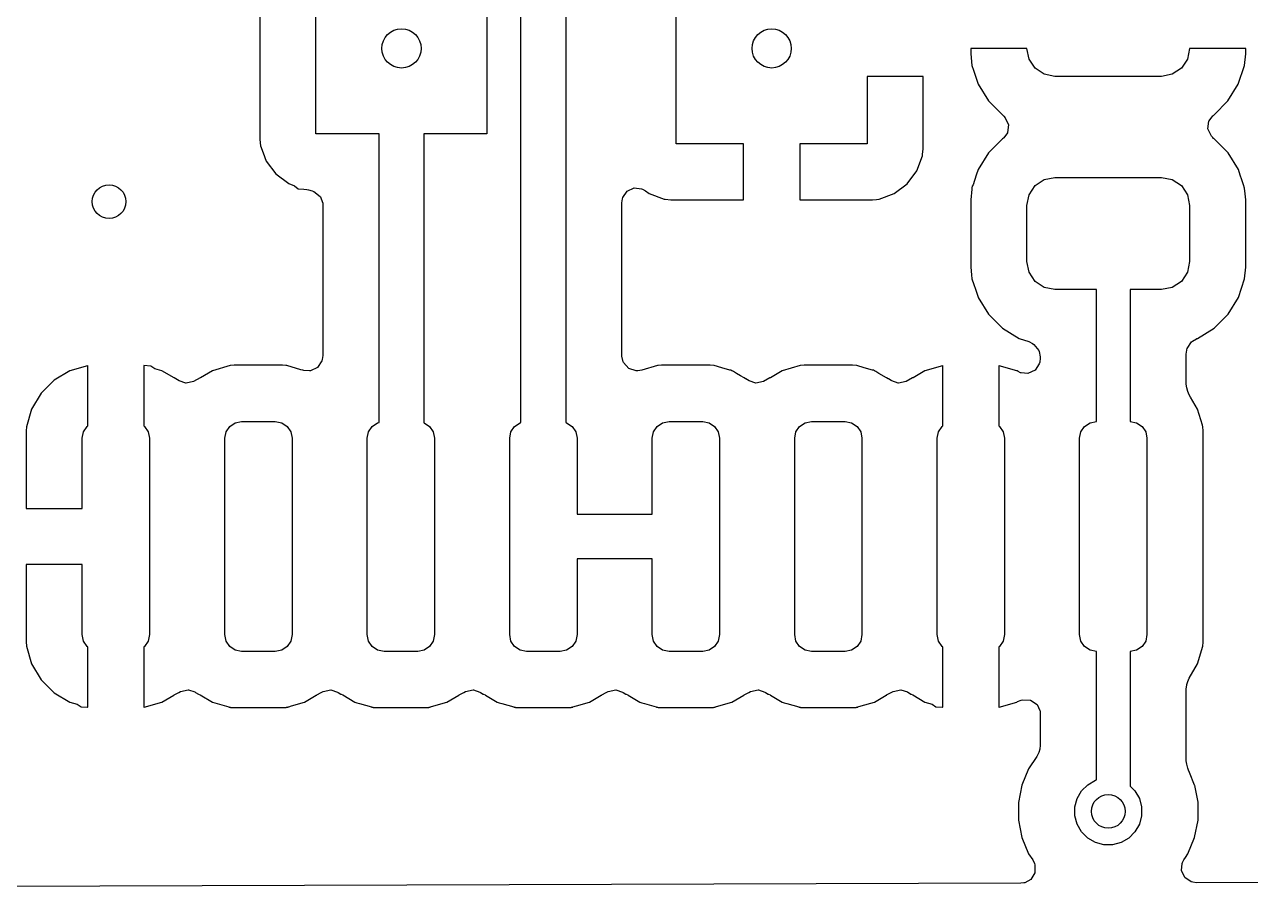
# Model space of a CAD drawing. Header units: inches. Extents: x -1.73 to 1.75, y 0.02 to 4.69.
# Drawn here: x 0.5803 to 1.0105, y 1.4697 to 1.7721 of the extents above; entities that cross this region are included whole.
import ezdxf

# ---------------------------------------------------------------- set-up
doc = ezdxf.new("R2010")
doc.units = ezdxf.units.IN
doc.header["$MEASUREMENT"] = 0
doc.layers.add('BLACK', color=250, linetype='CONTINUOUS')

msp = doc.modelspace()

# ---------------------------------------------------------------- linework, layer by layer
at = {"layer": 'BLACK', "linetype": 'CONTINUOUS'}
for p, q in [((0.66289, 1.79566), (0.66289, 1.73189)), ((0.75453, 1.63248), (0.75453, 1.79547)), ((0.80906, 1.73031), (0.80906, 1.79724)), ((0.6826, 1.73378), (0.6826, 1.79378)), ((0.7426, 1.79378), (0.7426, 1.73378)), ((0.77028, 1.79221), (0.77028, 1.63248)), ((0.93209, 1.76378), (0.9124, 1.76378)), ((0.9124, 1.76378), (0.9124, 1.76181)), ((0.9124, 1.76181), (0.91281, 1.75777)), ((0.93284, 1.76001), (0.93209, 1.76378)), ((0.93497, 1.75682), (0.93284, 1.76001)), ((0.98842, 1.76001), (0.98629, 1.75682)), ((0.98917, 1.76378), (0.98842, 1.76001)), ((1.00886, 1.76378), (0.98917, 1.76378)), ((1.00845, 1.75777), (1.00886, 1.76181)), ((1.00886, 1.76181), (1.00886, 1.76378)), ((1.00886, 1.76181), (1.00886, 1.76181)), ((0.91281, 1.75777), (0.91281, 1.75777)), ((0.91281, 1.75777), (0.91281, 1.75777)), ((0.91281, 1.75777), (0.91336, 1.75612)), ((0.91336, 1.75612), (0.91476, 1.75189)), ((0.93816, 1.75469), (0.93497, 1.75682)), ((0.98629, 1.75682), (0.9831, 1.75469)), ((1.00627, 1.75122), (1.00845, 1.75777)), ((1.00845, 1.75777), (1.00845, 1.75777)), ((0.89567, 1.75394), (0.87598, 1.75394)), ((0.87598, 1.75394), (0.87598, 1.73031)), ((0.89567, 1.72843), (0.89567, 1.75394)), ((0.91476, 1.75189), (0.91499, 1.75122)), ((0.91499, 1.75122), (0.91499, 1.75122)), ((0.91499, 1.75122), (0.91861, 1.74534)), ((0.94193, 1.75394), (0.93816, 1.75469)), ((0.97933, 1.75394), (0.94193, 1.75394)), ((0.9831, 1.75469), (0.97933, 1.75394)), ((1.00265, 1.74534), (1.00627, 1.75122)), ((1.00627, 1.75122), (1.00627, 1.75122)), ((0.91861, 1.74534), (0.92107, 1.74288)), ((0.92107, 1.74288), (0.92349, 1.74046)), ((0.99777, 1.74046), (1.00265, 1.74534)), ((0.92349, 1.74046), (0.9235, 1.74045)), ((0.9235, 1.74045), (0.92393, 1.74003)), ((0.92393, 1.74003), (0.92444, 1.73946)), ((0.92444, 1.73946), (0.92563, 1.73698)), ((0.99563, 1.73549), (0.99597, 1.73821)), ((0.99597, 1.73821), (0.99602, 1.73834)), ((0.99602, 1.73834), (0.9973, 1.74009)), ((0.9973, 1.74009), (0.99735, 1.74013)), ((0.99735, 1.74013), (0.99755, 1.74028)), ((0.99755, 1.74028), (0.99777, 1.74046)), ((0.99755, 1.74028), (0.99755, 1.74028)), ((0.99777, 1.74046), (0.99777, 1.74046)), ((0.70472, 1.73378), (0.6826, 1.73378)), ((0.70472, 1.63252), (0.70472, 1.73378)), ((0.7426, 1.73378), (0.72047, 1.73378)), ((0.72047, 1.73378), (0.72047, 1.63244)), ((0.92524, 1.73412), (0.92396, 1.73238)), ((0.92529, 1.73425), (0.92524, 1.73412)), ((0.92563, 1.73698), (0.92529, 1.73425)), ((0.92529, 1.73425), (0.92529, 1.73425)), ((0.99682, 1.733), (0.99563, 1.73549)), ((0.66289, 1.73189), (0.6629, 1.73182)), ((0.6629, 1.73182), (0.66291, 1.73175)), ((0.66291, 1.73175), (0.66315, 1.72955)), ((0.66315, 1.72955), (0.66405, 1.72711)), ((0.83268, 1.73031), (0.80906, 1.73031)), ((0.83268, 1.71063), (0.83268, 1.73031)), ((0.87598, 1.73031), (0.85236, 1.73031)), ((0.85236, 1.73031), (0.85236, 1.71063)), ((0.92348, 1.732), (0.91859, 1.72711)), ((0.92386, 1.7323), (0.92348, 1.732)), ((0.92348, 1.732), (0.92348, 1.732)), ((0.92348, 1.732), (0.92348, 1.732)), ((0.92396, 1.73238), (0.92386, 1.7323)), ((0.9973, 1.73246), (0.99682, 1.733)), ((0.99758, 1.7322), (0.9973, 1.73246)), ((0.99778, 1.732), (0.99758, 1.7322)), ((0.99758, 1.7322), (0.99758, 1.7322)), ((1.00267, 1.72711), (0.99778, 1.732)), ((0.66405, 1.72711), (0.66513, 1.72424)), ((0.89344, 1.72078), (0.89542, 1.72609)), ((0.89542, 1.72609), (0.89548, 1.72664)), ((0.89542, 1.72609), (0.89542, 1.72609)), ((0.89548, 1.72664), (0.89567, 1.72843)), ((0.89567, 1.72843), (0.89567, 1.72843)), ((0.91859, 1.72711), (0.91497, 1.72123)), ((1.00629, 1.72123), (1.00267, 1.72711)), ((0.66513, 1.72424), (0.66513, 1.72424)), ((0.66513, 1.72424), (0.66513, 1.72424)), ((0.66513, 1.72424), (0.66513, 1.72424)), ((0.66513, 1.72424), (0.66852, 1.7197)), ((0.91497, 1.72123), (0.91432, 1.71927)), ((0.91497, 1.72123), (0.91497, 1.72123)), ((1.00694, 1.71927), (1.00629, 1.72123)), ((0.66852, 1.7197), (0.66852, 1.7197)), ((0.66852, 1.7197), (0.66852, 1.7197)), ((0.66852, 1.7197), (0.67306, 1.71631)), ((0.89005, 1.71625), (0.89344, 1.72078)), ((0.89344, 1.72078), (0.89344, 1.72078)), ((0.91432, 1.71927), (0.9132, 1.7159)), ((0.93497, 1.71562), (0.93816, 1.71775)), ((0.93816, 1.71775), (0.94193, 1.7185)), ((0.94193, 1.7185), (0.97933, 1.7185)), ((0.97933, 1.7185), (0.9831, 1.71775)), ((0.9831, 1.71775), (0.98629, 1.71562)), ((1.00749, 1.71762), (1.00694, 1.71927)), ((1.00806, 1.7159), (1.00749, 1.71762)), ((1.00749, 1.71762), (1.00749, 1.71762)), ((0.67306, 1.71631), (0.67306, 1.71631)), ((0.67306, 1.71631), (0.67501, 1.71558)), ((0.67501, 1.71558), (0.6764, 1.71454)), ((0.6764, 1.71454), (0.67837, 1.71433)), ((0.67837, 1.71433), (0.67837, 1.71433)), ((0.67837, 1.71433), (0.67935, 1.71422)), ((0.67935, 1.71422), (0.67996, 1.71416)), ((0.67996, 1.71416), (0.68131, 1.71381)), ((0.68131, 1.71381), (0.68188, 1.71358)), ((0.68188, 1.71358), (0.68402, 1.71185)), ((0.79032, 1.7114), (0.79181, 1.71372)), ((0.79181, 1.71372), (0.79431, 1.71486)), ((0.79431, 1.71486), (0.79687, 1.71454)), ((0.79687, 1.71454), (0.79722, 1.71439)), ((0.79722, 1.71439), (0.79828, 1.71379)), ((0.79828, 1.71379), (0.79952, 1.71286)), ((0.79952, 1.71286), (0.79952, 1.71286)), ((0.79952, 1.71286), (0.80483, 1.71088)), ((0.88021, 1.71088), (0.88552, 1.71286)), ((0.88552, 1.71286), (0.89005, 1.71625)), ((0.88552, 1.71286), (0.88552, 1.71286)), ((0.89005, 1.71625), (0.89005, 1.71625)), ((0.91277, 1.71443), (0.91238, 1.71063)), ((0.91278, 1.71457), (0.91277, 1.71443)), ((0.91281, 1.71482), (0.91278, 1.71457)), ((0.91287, 1.71539), (0.91281, 1.71482)), ((0.9132, 1.7159), (0.91287, 1.71539)), ((0.93209, 1.70866), (0.93284, 1.71243)), ((0.93284, 1.71243), (0.93497, 1.71562)), ((0.98629, 1.71562), (0.98842, 1.71243)), ((0.98842, 1.71243), (0.98917, 1.70866)), ((1.00846, 1.71468), (1.00806, 1.7159)), ((1.00867, 1.71271), (1.00846, 1.71468)), ((1.00846, 1.71468), (1.00846, 1.71468)), ((1.00846, 1.71468), (1.00846, 1.71468)), ((1.00846, 1.71468), (1.00846, 1.71468)), ((1.00888, 1.71063), (1.00867, 1.71271)), ((1.00867, 1.71271), (1.00867, 1.71271)), ((0.68402, 1.71185), (0.68414, 1.71168)), ((0.68414, 1.71168), (0.68495, 1.70968)), ((0.68495, 1.70968), (0.68496, 1.70961)), ((0.68496, 1.70961), (0.68502, 1.70883)), ((0.68502, 1.70883), (0.68502, 1.65599)), ((0.78998, 1.70955), (0.79018, 1.71093)), ((0.78998, 1.65582), (0.78998, 1.70955)), ((0.79018, 1.71093), (0.79032, 1.7114)), ((0.80483, 1.71088), (0.80483, 1.71088)), ((0.80483, 1.71088), (0.8051, 1.71085)), ((0.8051, 1.71085), (0.80717, 1.71063)), ((0.80717, 1.71063), (0.80717, 1.71063)), ((0.80717, 1.71063), (0.80717, 1.71063)), ((0.80717, 1.71063), (0.83268, 1.71063)), ((0.85236, 1.71063), (0.87787, 1.71063)), ((0.87787, 1.71063), (0.87927, 1.71078)), ((0.87787, 1.71063), (0.87787, 1.71063)), ((0.87787, 1.71063), (0.87787, 1.71063)), ((0.87927, 1.71078), (0.88021, 1.71088)), ((0.88021, 1.71088), (0.88021, 1.71088)), ((0.91238, 1.71063), (0.91238, 1.71063)), ((0.91238, 1.71063), (0.91238, 1.68701)), ((0.93209, 1.68898), (0.93209, 1.70866)), ((0.98917, 1.70866), (0.98917, 1.68898)), ((1.00888, 1.68701), (1.00888, 1.71063)), ((0.91238, 1.68701), (0.91238, 1.68701)), ((0.91238, 1.68701), (0.91238, 1.68701)), ((0.91238, 1.68701), (0.91266, 1.68433)), ((0.93284, 1.68521), (0.93209, 1.68898)), ((0.98917, 1.68898), (0.98842, 1.68521)), ((1.00846, 1.68296), (1.00888, 1.68701)), ((0.91266, 1.68433), (0.9128, 1.68296)), ((0.9128, 1.68296), (0.9128, 1.68296)), ((0.9128, 1.68296), (0.91348, 1.68091)), ((0.93497, 1.68202), (0.93284, 1.68521)), ((0.98842, 1.68521), (0.98629, 1.68202)), ((1.00629, 1.6764), (1.00846, 1.68296)), ((0.91348, 1.68091), (0.91402, 1.67926)), ((0.91402, 1.67926), (0.91496, 1.67643)), ((0.93816, 1.67988), (0.93497, 1.68202)), ((0.94193, 1.67913), (0.93816, 1.67988)), ((0.9565, 1.67913), (0.94193, 1.67913)), ((0.9565, 1.63287), (0.9565, 1.67913)), ((0.97933, 1.67913), (0.96831, 1.67913)), ((0.96831, 1.67913), (0.96831, 1.63287)), ((0.9831, 1.67988), (0.97933, 1.67913)), ((0.98629, 1.68202), (0.9831, 1.67988)), ((0.91496, 1.67643), (0.91497, 1.6764)), ((0.91497, 1.6764), (0.91859, 1.67053)), ((1.00267, 1.67053), (1.00629, 1.6764)), ((0.91859, 1.67053), (0.92348, 1.66564)), ((0.99778, 1.66564), (1.00267, 1.67053)), ((0.92348, 1.66564), (0.92936, 1.66202)), ((0.9919, 1.66202), (0.99778, 1.66564)), ((0.92936, 1.66202), (0.93278, 1.66088)), ((0.93278, 1.66088), (0.93402, 1.66026)), ((0.98838, 1.65846), (0.98987, 1.66078)), ((0.98987, 1.66078), (0.99019, 1.66105)), ((0.99019, 1.66105), (0.99165, 1.66188)), ((0.99165, 1.6619), (0.99177, 1.66196)), ((0.99165, 1.66188), (0.99165, 1.6619)), ((0.99177, 1.66196), (0.99185, 1.662)), ((0.99185, 1.662), (0.9919, 1.66202)), ((0.93402, 1.66026), (0.93453, 1.65991)), ((0.93453, 1.65991), (0.93626, 1.65777)), ((0.93626, 1.65777), (0.93642, 1.65739)), ((0.93642, 1.65739), (0.93679, 1.65551)), ((0.98801, 1.6565), (0.98821, 1.65787)), ((0.98801, 1.64595), (0.98801, 1.6565)), ((0.98821, 1.65787), (0.98824, 1.65799)), ((0.98824, 1.65799), (0.98838, 1.65846)), ((0.60246, 1.65244), (0.59625, 1.65064)), ((0.60256, 1.65245), (0.60246, 1.65244)), ((0.60246, 1.65244), (0.60246, 1.65244)), ((0.60256, 1.6313), (0.60256, 1.65245)), ((0.62462, 1.65226), (0.62224, 1.65245)), ((0.62224, 1.65245), (0.62224, 1.6313)), ((0.62601, 1.65138), (0.62462, 1.65226)), ((0.65246, 1.65246), (0.64624, 1.65066)), ((0.65391, 1.65258), (0.65246, 1.65246)), ((0.65246, 1.65246), (0.65246, 1.65246)), ((0.65246, 1.65246), (0.65246, 1.65246)), ((0.65246, 1.65246), (0.65246, 1.65246)), ((0.67089, 1.65258), (0.65391, 1.65258)), ((0.65391, 1.65258), (0.65391, 1.65258)), ((0.65391, 1.65258), (0.65391, 1.65258)), ((0.67202, 1.65249), (0.67089, 1.65258)), ((0.67089, 1.65258), (0.67089, 1.65258)), ((0.67089, 1.65258), (0.67089, 1.65258)), ((0.67235, 1.65246), (0.67202, 1.65249)), ((0.67731, 1.65102), (0.67235, 1.65246)), ((0.67235, 1.65246), (0.67235, 1.65246)), ((0.67235, 1.65246), (0.67235, 1.65246)), ((0.67235, 1.65246), (0.67235, 1.65246)), ((0.67235, 1.65246), (0.67235, 1.65246)), ((0.68467, 1.65409), (0.68318, 1.65177)), ((0.68482, 1.65461), (0.68467, 1.65409)), ((0.68502, 1.65599), (0.68482, 1.65461)), ((0.79042, 1.65381), (0.78998, 1.65582)), ((0.79054, 1.65352), (0.79042, 1.65381)), ((0.79234, 1.65144), (0.79054, 1.65352)), ((0.80246, 1.65246), (0.7969, 1.65085)), ((0.80263, 1.65248), (0.80246, 1.65246)), ((0.80246, 1.65246), (0.80246, 1.65246)), ((0.80246, 1.65246), (0.80246, 1.65246)), ((0.80246, 1.65246), (0.80246, 1.65246)), ((0.80246, 1.65246), (0.80246, 1.65246)), ((0.80391, 1.65258), (0.80263, 1.65248)), ((0.82089, 1.65258), (0.80391, 1.65258)), ((0.80391, 1.65258), (0.80391, 1.65258)), ((0.80391, 1.65258), (0.80391, 1.65258)), ((0.82235, 1.65246), (0.82089, 1.65258)), ((0.82089, 1.65258), (0.82089, 1.65258)), ((0.82089, 1.65258), (0.82089, 1.65258)), ((0.82502, 1.65169), (0.82235, 1.65246)), ((0.82235, 1.65246), (0.82235, 1.65246)), ((0.82235, 1.65246), (0.82235, 1.65246)), ((0.82235, 1.65246), (0.82235, 1.65246)), ((0.85246, 1.65246), (0.84624, 1.65066)), ((0.85391, 1.65258), (0.85246, 1.65246)), ((0.85246, 1.65246), (0.85246, 1.65246)), ((0.85246, 1.65246), (0.85246, 1.65246)), ((0.85246, 1.65246), (0.85246, 1.65246)), ((0.87089, 1.65258), (0.85391, 1.65258)), ((0.85391, 1.65258), (0.85391, 1.65258)), ((0.85391, 1.65258), (0.85391, 1.65258)), ((0.87235, 1.65246), (0.87089, 1.65258)), ((0.87089, 1.65258), (0.87089, 1.65258)), ((0.87089, 1.65258), (0.87089, 1.65258)), ((0.87502, 1.65169), (0.87235, 1.65246)), ((0.87235, 1.65246), (0.87235, 1.65246)), ((0.87235, 1.65246), (0.87235, 1.65246)), ((0.87235, 1.65246), (0.87235, 1.65246)), ((0.90246, 1.65244), (0.89625, 1.65064)), ((0.90256, 1.65245), (0.90246, 1.65244)), ((0.90246, 1.65244), (0.90246, 1.65244)), ((0.90256, 1.6313), (0.90256, 1.65245)), ((0.92234, 1.65244), (0.92224, 1.65245)), ((0.92224, 1.65245), (0.92224, 1.6313)), ((0.92855, 1.65064), (0.92234, 1.65244)), ((0.92234, 1.65244), (0.92234, 1.65244)), ((0.93644, 1.65313), (0.93495, 1.65081)), ((0.93659, 1.65365), (0.93644, 1.65313)), ((0.93679, 1.65503), (0.93659, 1.65365)), ((0.93679, 1.65551), (0.93679, 1.65503)), ((0.59625, 1.65064), (0.59069, 1.64735)), ((0.59625, 1.65064), (0.59625, 1.65064)), ((0.59625, 1.65064), (0.59625, 1.65064)), ((0.62686, 1.65113), (0.62601, 1.65138)), ((0.62855, 1.65064), (0.62686, 1.65113)), ((0.6328, 1.64813), (0.62855, 1.65064)), ((0.62855, 1.65064), (0.62855, 1.65064)), ((0.62855, 1.65064), (0.62855, 1.65064)), ((0.63338, 1.64784), (0.6328, 1.64813)), ((0.63348, 1.64782), (0.63338, 1.64784)), ((0.63463, 1.64708), (0.63348, 1.64782)), ((0.64194, 1.64813), (0.63968, 1.6469)), ((0.6421, 1.64821), (0.64192, 1.64816)), ((0.64192, 1.64816), (0.64194, 1.64813)), ((0.64624, 1.65066), (0.6421, 1.64821)), ((0.64624, 1.65066), (0.64624, 1.65066)), ((0.67804, 1.65081), (0.67731, 1.65102)), ((0.67832, 1.65073), (0.67804, 1.65081)), ((0.68037, 1.65059), (0.67832, 1.65073)), ((0.68068, 1.65063), (0.68037, 1.65059)), ((0.68318, 1.65177), (0.68068, 1.65063)), ((0.79498, 1.65066), (0.79234, 1.65144)), ((0.79552, 1.65066), (0.79498, 1.65066)), ((0.7969, 1.65085), (0.79552, 1.65066)), ((0.82789, 1.65085), (0.82502, 1.65169)), ((0.8282, 1.65081), (0.82789, 1.65085)), ((0.82856, 1.65066), (0.8282, 1.65081)), ((0.82883, 1.65055), (0.82856, 1.65066)), ((0.82856, 1.65066), (0.82856, 1.65066)), ((0.82909, 1.65035), (0.82883, 1.65055)), ((0.83015, 1.64972), (0.82909, 1.65035)), ((0.83161, 1.64885), (0.83015, 1.64972)), ((0.83281, 1.64814), (0.83161, 1.64885)), ((0.83339, 1.64785), (0.83281, 1.64814)), ((0.83349, 1.64784), (0.83339, 1.64785)), ((0.83465, 1.6471), (0.83349, 1.64784)), ((0.84193, 1.64813), (0.8397, 1.64691)), ((0.84211, 1.64821), (0.84192, 1.64816)), ((0.84192, 1.64816), (0.84193, 1.64813)), ((0.84624, 1.65066), (0.84211, 1.64821)), ((0.84624, 1.65066), (0.84624, 1.65066)), ((0.84624, 1.65066), (0.84624, 1.65066)), ((0.84624, 1.65066), (0.84624, 1.65066)), ((0.84624, 1.65066), (0.84624, 1.65066)), ((0.84624, 1.65066), (0.84624, 1.65066)), ((0.87789, 1.65085), (0.87502, 1.65169)), ((0.8782, 1.65081), (0.87789, 1.65085)), ((0.87856, 1.65066), (0.8782, 1.65081)), ((0.87883, 1.65055), (0.87856, 1.65066)), ((0.87856, 1.65066), (0.87856, 1.65066)), ((0.87909, 1.65035), (0.87883, 1.65055)), ((0.88015, 1.64972), (0.87909, 1.65035)), ((0.88282, 1.64814), (0.88015, 1.64972)), ((0.88339, 1.64785), (0.88282, 1.64814)), ((0.88349, 1.64784), (0.88339, 1.64785)), ((0.88442, 1.64724), (0.88349, 1.64784)), ((0.89195, 1.64812), (0.88971, 1.6469)), ((0.89212, 1.6482), (0.89193, 1.64815)), ((0.89193, 1.64815), (0.89195, 1.64812)), ((0.89625, 1.65064), (0.89212, 1.6482)), ((0.89625, 1.65064), (0.89625, 1.65064)), ((0.89625, 1.65064), (0.89625, 1.65064)), ((0.92863, 1.6506), (0.92855, 1.65064)), ((0.92855, 1.65064), (0.92855, 1.65064)), ((0.92855, 1.65064), (0.92855, 1.65064)), ((0.92855, 1.65064), (0.92855, 1.65064)), ((0.92901, 1.65037), (0.92863, 1.6506)), ((0.92988, 1.64997), (0.92901, 1.65037)), ((0.93008, 1.64989), (0.92988, 1.64997)), ((0.9324, 1.64966), (0.93008, 1.64989)), ((0.93245, 1.64967), (0.9324, 1.64966)), ((0.93495, 1.65081), (0.93245, 1.64967)), ((0.93245, 1.64967), (0.93245, 1.64967)), ((0.59069, 1.64735), (0.58611, 1.64278)), ((0.59069, 1.64735), (0.59069, 1.64735)), ((0.59069, 1.64735), (0.59069, 1.64735)), ((0.63692, 1.64632), (0.63463, 1.64708)), ((0.637, 1.64631), (0.63692, 1.64632)), ((0.63968, 1.6469), (0.637, 1.64631)), ((0.83694, 1.64633), (0.83465, 1.6471)), ((0.83701, 1.64633), (0.83694, 1.64633)), ((0.8397, 1.64691), (0.83701, 1.64633)), ((0.83701, 1.64633), (0.83701, 1.64633)), ((0.88466, 1.64708), (0.88442, 1.64724)), ((0.88442, 1.64724), (0.88442, 1.64724)), ((0.88695, 1.64632), (0.88466, 1.64708)), ((0.88696, 1.64632), (0.88695, 1.64632)), ((0.88702, 1.64631), (0.88696, 1.64632)), ((0.88971, 1.6469), (0.88702, 1.64631)), ((0.98818, 1.64466), (0.98801, 1.64595)), ((0.98852, 1.64344), (0.98818, 1.64466)), ((0.98903, 1.64225), (0.98852, 1.64344)), ((0.58611, 1.64278), (0.58282, 1.63721)), ((0.58611, 1.64278), (0.58611, 1.64278)), ((0.58611, 1.64278), (0.58611, 1.64278)), ((0.98952, 1.64141), (0.98903, 1.64225)), ((0.992, 1.63722), (0.98952, 1.64141)), ((0.58282, 1.63721), (0.58102, 1.631)), ((0.58282, 1.63721), (0.58282, 1.63721)), ((0.58282, 1.63721), (0.58282, 1.63721)), ((0.992, 1.63721), (0.992, 1.63722)), ((0.99365, 1.63152), (0.992, 1.63721)), ((0.58102, 1.631), (0.58091, 1.62955)), ((0.58102, 1.631), (0.58102, 1.631)), ((0.58102, 1.631), (0.58102, 1.631)), ((0.60104, 1.62923), (0.60232, 1.63114)), ((0.60232, 1.63114), (0.60256, 1.6313)), ((0.62224, 1.6313), (0.62248, 1.63114)), ((0.62248, 1.63114), (0.62376, 1.62923)), ((0.65104, 1.62923), (0.65232, 1.63114)), ((0.65232, 1.63114), (0.65424, 1.63242)), ((0.65424, 1.63242), (0.6565, 1.63287)), ((0.6565, 1.63287), (0.66831, 1.63287)), ((0.66831, 1.63287), (0.67057, 1.63242)), ((0.67057, 1.63242), (0.67248, 1.63114)), ((0.67248, 1.63114), (0.67376, 1.62923)), ((0.70104, 1.62923), (0.70232, 1.63114)), ((0.70232, 1.63114), (0.70424, 1.63242)), ((0.70424, 1.63242), (0.70472, 1.63252)), ((0.72047, 1.63244), (0.72057, 1.63242)), ((0.72057, 1.63242), (0.72248, 1.63114)), ((0.72248, 1.63114), (0.72376, 1.62923)), ((0.75104, 1.62923), (0.75232, 1.63114)), ((0.75232, 1.63114), (0.75424, 1.63242)), ((0.75424, 1.63242), (0.75453, 1.63248)), ((0.77028, 1.63248), (0.77057, 1.63242)), ((0.77057, 1.63242), (0.77248, 1.63114)), ((0.77248, 1.63114), (0.77376, 1.62923)), ((0.80104, 1.62923), (0.80232, 1.63114)), ((0.80232, 1.63114), (0.80424, 1.63242)), ((0.80424, 1.63242), (0.8065, 1.63287)), ((0.8065, 1.63287), (0.81831, 1.63287)), ((0.81831, 1.63287), (0.82057, 1.63242)), ((0.82057, 1.63242), (0.82248, 1.63114)), ((0.82248, 1.63114), (0.82376, 1.62923)), ((0.85104, 1.62923), (0.85232, 1.63114)), ((0.85232, 1.63114), (0.85424, 1.63242)), ((0.85424, 1.63242), (0.8565, 1.63287)), ((0.8565, 1.63287), (0.86831, 1.63287)), ((0.86831, 1.63287), (0.87057, 1.63242)), ((0.87057, 1.63242), (0.87248, 1.63114)), ((0.87248, 1.63114), (0.87376, 1.62923)), ((0.90104, 1.62923), (0.90232, 1.63114)), ((0.90232, 1.63114), (0.90256, 1.6313)), ((0.92224, 1.6313), (0.92248, 1.63114)), ((0.92248, 1.63114), (0.92376, 1.62923)), ((0.95104, 1.62923), (0.95232, 1.63114)), ((0.95232, 1.63114), (0.95424, 1.63242)), ((0.95424, 1.63242), (0.9565, 1.63287)), ((0.96831, 1.63287), (0.97057, 1.63242)), ((0.97057, 1.63242), (0.97248, 1.63114)), ((0.97248, 1.63114), (0.97376, 1.62923)), ((0.9938, 1.63101), (0.99365, 1.63152)), ((0.99365, 1.63152), (0.99365, 1.63152)), ((0.99392, 1.62955), (0.9938, 1.63101)), ((0.58091, 1.62955), (0.58091, 1.62955)), ((0.58091, 1.62955), (0.58091, 1.60236)), ((0.60059, 1.62697), (0.60104, 1.62923)), ((0.60059, 1.60236), (0.60059, 1.62697)), ((0.62376, 1.62923), (0.62421, 1.62697)), ((0.62421, 1.62697), (0.62421, 1.55807)), ((0.65059, 1.62697), (0.65104, 1.62923)), ((0.65059, 1.55807), (0.65059, 1.62697)), ((0.67376, 1.62923), (0.67421, 1.62697)), ((0.67421, 1.62697), (0.67421, 1.55807)), ((0.70059, 1.62697), (0.70104, 1.62923)), ((0.70059, 1.55807), (0.70059, 1.62697)), ((0.72376, 1.62923), (0.72421, 1.62697)), ((0.72421, 1.62697), (0.72421, 1.55807)), ((0.75059, 1.62697), (0.75104, 1.62923)), ((0.75059, 1.55807), (0.75059, 1.62697)), ((0.77376, 1.62923), (0.77421, 1.62697)), ((0.77421, 1.62697), (0.77421, 1.60039)), ((0.80059, 1.62697), (0.80104, 1.62923)), ((0.80059, 1.60039), (0.80059, 1.62697)), ((0.82376, 1.62923), (0.82421, 1.62697)), ((0.82421, 1.62697), (0.82421, 1.55807)), ((0.85059, 1.62697), (0.85104, 1.62923)), ((0.85059, 1.55807), (0.85059, 1.62697)), ((0.87376, 1.62923), (0.87421, 1.62697)), ((0.87421, 1.62697), (0.87421, 1.55807)), ((0.90059, 1.62697), (0.90104, 1.62923)), ((0.90059, 1.55807), (0.90059, 1.62697)), ((0.92376, 1.62923), (0.92421, 1.62697)), ((0.92421, 1.62697), (0.92421, 1.55807)), ((0.95059, 1.62697), (0.95104, 1.62923)), ((0.95059, 1.55807), (0.95059, 1.62697)), ((0.97376, 1.62923), (0.97421, 1.62697)), ((0.97421, 1.62697), (0.97421, 1.55807)), ((0.99392, 1.55745), (0.99392, 1.62955)), ((0.58091, 1.60236), (0.60059, 1.60236)), ((0.77421, 1.60039), (0.80059, 1.60039)), ((0.80059, 1.58465), (0.77421, 1.58465)), ((0.77421, 1.58465), (0.77421, 1.55807)), ((0.80059, 1.55807), (0.80059, 1.58465)), ((0.60059, 1.58268), (0.58091, 1.58268)), ((0.58091, 1.58268), (0.58091, 1.55549)), ((0.60059, 1.55807), (0.60059, 1.58268)), ((0.60104, 1.55581), (0.60059, 1.55807)), ((0.62421, 1.55807), (0.62376, 1.55581)), ((0.65104, 1.55581), (0.65059, 1.55807)), ((0.67421, 1.55807), (0.67376, 1.55581)), ((0.70104, 1.55581), (0.70059, 1.55807)), ((0.72421, 1.55807), (0.72376, 1.55581)), ((0.75104, 1.55581), (0.75059, 1.55807)), ((0.77421, 1.55807), (0.77376, 1.55581)), ((0.80104, 1.55581), (0.80059, 1.55807)), ((0.82421, 1.55807), (0.82376, 1.55581)), ((0.85104, 1.55581), (0.85059, 1.55807)), ((0.87421, 1.55807), (0.87376, 1.55581)), ((0.90104, 1.55581), (0.90059, 1.55807)), ((0.92421, 1.55807), (0.92376, 1.55581)), ((0.95104, 1.55581), (0.95059, 1.55807)), ((0.97421, 1.55807), (0.97376, 1.55581)), ((0.99392, 1.55548), (0.99392, 1.55745)), ((0.58091, 1.55549), (0.58102, 1.55404)), ((0.58102, 1.55404), (0.58102, 1.55404)), ((0.58102, 1.55404), (0.58102, 1.55404)), ((0.58102, 1.55404), (0.58282, 1.54783)), ((0.60232, 1.5539), (0.60104, 1.55581)), ((0.60256, 1.55374), (0.60232, 1.5539)), ((0.60256, 1.53259), (0.60256, 1.55374)), ((0.62248, 1.5539), (0.62224, 1.55374)), ((0.62224, 1.55374), (0.62224, 1.53259)), ((0.62376, 1.55581), (0.62248, 1.5539)), ((0.65232, 1.5539), (0.65104, 1.55581)), ((0.65424, 1.55261), (0.65232, 1.5539)), ((0.67248, 1.5539), (0.67057, 1.55261)), ((0.67376, 1.55581), (0.67248, 1.5539)), ((0.70232, 1.5539), (0.70104, 1.55581)), ((0.70424, 1.55261), (0.70232, 1.5539)), ((0.72248, 1.5539), (0.72057, 1.55261)), ((0.72376, 1.55581), (0.72248, 1.5539)), ((0.75232, 1.5539), (0.75104, 1.55581)), ((0.75424, 1.55261), (0.75232, 1.5539)), ((0.77248, 1.5539), (0.77057, 1.55261)), ((0.77376, 1.55581), (0.77248, 1.5539)), ((0.80232, 1.5539), (0.80104, 1.55581)), ((0.80424, 1.55261), (0.80232, 1.5539)), ((0.82248, 1.5539), (0.82057, 1.55261)), ((0.82376, 1.55581), (0.82248, 1.5539)), ((0.85232, 1.5539), (0.85104, 1.55581)), ((0.85424, 1.55261), (0.85232, 1.5539)), ((0.87248, 1.5539), (0.87057, 1.55261)), ((0.87376, 1.55581), (0.87248, 1.5539)), ((0.90232, 1.5539), (0.90104, 1.55581)), ((0.90256, 1.55374), (0.90232, 1.5539)), ((0.90256, 1.53259), (0.90256, 1.55374)), ((0.92248, 1.5539), (0.92224, 1.55374)), ((0.92224, 1.55374), (0.92224, 1.53259)), ((0.92376, 1.55581), (0.92248, 1.5539)), ((0.95232, 1.5539), (0.95104, 1.55581)), ((0.95424, 1.55261), (0.95232, 1.5539)), ((0.97248, 1.5539), (0.97057, 1.55261)), ((0.97376, 1.55581), (0.97248, 1.5539)), ((0.992, 1.54782), (0.9938, 1.55403)), ((0.9938, 1.55403), (0.99392, 1.55548)), ((0.6565, 1.55217), (0.65424, 1.55261)), ((0.66831, 1.55217), (0.6565, 1.55217)), ((0.67057, 1.55261), (0.66831, 1.55217)), ((0.7065, 1.55217), (0.70424, 1.55261)), ((0.71831, 1.55217), (0.7065, 1.55217)), ((0.72057, 1.55261), (0.71831, 1.55217)), ((0.7565, 1.55217), (0.75424, 1.55261)), ((0.76831, 1.55217), (0.7565, 1.55217)), ((0.77057, 1.55261), (0.76831, 1.55217)), ((0.8065, 1.55217), (0.80424, 1.55261)), ((0.81831, 1.55217), (0.8065, 1.55217)), ((0.82057, 1.55261), (0.81831, 1.55217)), ((0.8565, 1.55217), (0.85424, 1.55261)), ((0.86831, 1.55217), (0.8565, 1.55217)), ((0.87057, 1.55261), (0.86831, 1.55217)), ((0.9565, 1.55217), (0.95424, 1.55261)), ((0.9565, 1.50708), (0.9565, 1.55217)), ((0.97057, 1.55261), (0.96831, 1.55217)), ((0.96831, 1.55217), (0.96831, 1.50495)), ((0.58282, 1.54783), (0.58282, 1.54783)), ((0.58282, 1.54783), (0.58282, 1.54783)), ((0.58282, 1.54783), (0.58611, 1.54226)), ((0.98903, 1.54279), (0.992, 1.54782)), ((0.58611, 1.54226), (0.58611, 1.54226)), ((0.58611, 1.54226), (0.58611, 1.54226)), ((0.58611, 1.54226), (0.59069, 1.53769)), ((0.98801, 1.53909), (0.98818, 1.54038)), ((0.98818, 1.54038), (0.98824, 1.54059)), ((0.98824, 1.54059), (0.98852, 1.5416)), ((0.98852, 1.5416), (0.98903, 1.54279)), ((0.59069, 1.53769), (0.59069, 1.53769)), ((0.59069, 1.53769), (0.59625, 1.5344)), ((0.62855, 1.5344), (0.63268, 1.53684)), ((0.63268, 1.53684), (0.63287, 1.53689)), ((0.63286, 1.53692), (0.63443, 1.53778)), ((0.63287, 1.53689), (0.63286, 1.53692)), ((0.63443, 1.53778), (0.63509, 1.53814)), ((0.63443, 1.53778), (0.63443, 1.53778)), ((0.63509, 1.53814), (0.63778, 1.53873)), ((0.63778, 1.53873), (0.63785, 1.53872)), ((0.63785, 1.53872), (0.63785, 1.53872)), ((0.63785, 1.53872), (0.64014, 1.53796)), ((0.64014, 1.53796), (0.64038, 1.5378)), ((0.64038, 1.5378), (0.64132, 1.5372)), ((0.64132, 1.5372), (0.64141, 1.53719)), ((0.64141, 1.53719), (0.64199, 1.5369)), ((0.64199, 1.5369), (0.64624, 1.53438)), ((0.67856, 1.53438), (0.6827, 1.53683)), ((0.6827, 1.53683), (0.68288, 1.53687)), ((0.68287, 1.5369), (0.68445, 1.53777)), ((0.68288, 1.53687), (0.68287, 1.5369)), ((0.68445, 1.53777), (0.6851, 1.53813)), ((0.68445, 1.53777), (0.68445, 1.53777)), ((0.6851, 1.53813), (0.68779, 1.53871)), ((0.68779, 1.53871), (0.68786, 1.53871)), ((0.68786, 1.53871), (0.69015, 1.53794)), ((0.69015, 1.53794), (0.69038, 1.5378)), ((0.69038, 1.5378), (0.69038, 1.5378)), ((0.69038, 1.5378), (0.69131, 1.5372)), ((0.69131, 1.5372), (0.69141, 1.53719)), ((0.69141, 1.53719), (0.69199, 1.5369)), ((0.69199, 1.5369), (0.69624, 1.53438)), ((0.72856, 1.53438), (0.7327, 1.53683)), ((0.7327, 1.53683), (0.73288, 1.53687)), ((0.73287, 1.5369), (0.73445, 1.53777)), ((0.73288, 1.53687), (0.73287, 1.5369)), ((0.73445, 1.53777), (0.7351, 1.53813)), ((0.73445, 1.53777), (0.73445, 1.53777)), ((0.7351, 1.53813), (0.73779, 1.53871)), ((0.73779, 1.53871), (0.73786, 1.53871)), ((0.73786, 1.53871), (0.74015, 1.53794)), ((0.74015, 1.53794), (0.74038, 1.5378)), ((0.74038, 1.5378), (0.74038, 1.5378)), ((0.74038, 1.5378), (0.74131, 1.5372)), ((0.74131, 1.5372), (0.74141, 1.53719)), ((0.74141, 1.53719), (0.74199, 1.5369)), ((0.74199, 1.5369), (0.74211, 1.53683)), ((0.74211, 1.53683), (0.74624, 1.53438)), ((0.77856, 1.53438), (0.7827, 1.53683)), ((0.7827, 1.53683), (0.78288, 1.53687)), ((0.78287, 1.5369), (0.78445, 1.53777)), ((0.78288, 1.53687), (0.78287, 1.5369)), ((0.78445, 1.53777), (0.7851, 1.53813)), ((0.78445, 1.53777), (0.78445, 1.53777)), ((0.7851, 1.53813), (0.78779, 1.53871)), ((0.78779, 1.53871), (0.78786, 1.53871)), ((0.78786, 1.53871), (0.79015, 1.53794)), ((0.79015, 1.53794), (0.79038, 1.5378)), ((0.79038, 1.5378), (0.79038, 1.5378)), ((0.79038, 1.5378), (0.79131, 1.5372)), ((0.79131, 1.5372), (0.79141, 1.53719)), ((0.79141, 1.53719), (0.79199, 1.5369)), ((0.79199, 1.5369), (0.79211, 1.53683)), ((0.79211, 1.53683), (0.79624, 1.53438)), ((0.82856, 1.53438), (0.8327, 1.53683)), ((0.8327, 1.53683), (0.83288, 1.53687)), ((0.83287, 1.5369), (0.83445, 1.53777)), ((0.83288, 1.53687), (0.83287, 1.5369)), ((0.83445, 1.53777), (0.8351, 1.53813)), ((0.83445, 1.53777), (0.83445, 1.53777)), ((0.8351, 1.53813), (0.83779, 1.53871)), ((0.83779, 1.53871), (0.83786, 1.53871)), ((0.83786, 1.53871), (0.84015, 1.53794)), ((0.84015, 1.53794), (0.84038, 1.5378)), ((0.84038, 1.5378), (0.84038, 1.5378)), ((0.84038, 1.5378), (0.84131, 1.5372)), ((0.84131, 1.5372), (0.84141, 1.53719)), ((0.84141, 1.53719), (0.84199, 1.5369)), ((0.84199, 1.5369), (0.84211, 1.53683)), ((0.84211, 1.53683), (0.84624, 1.53438)), ((0.87856, 1.53438), (0.8827, 1.53683)), ((0.8827, 1.53683), (0.88288, 1.53688)), ((0.88287, 1.53691), (0.88444, 1.53777)), ((0.88288, 1.53688), (0.88287, 1.53691)), ((0.88444, 1.53777), (0.88512, 1.53814)), ((0.88444, 1.53777), (0.88444, 1.53777)), ((0.88512, 1.53814), (0.8878, 1.53873)), ((0.8878, 1.53873), (0.88783, 1.53872)), ((0.88783, 1.53872), (0.88788, 1.53872)), ((0.88788, 1.53872), (0.89017, 1.53796)), ((0.89017, 1.53796), (0.89132, 1.53722)), ((0.89132, 1.53722), (0.89142, 1.5372)), ((0.89142, 1.5372), (0.892, 1.53691)), ((0.892, 1.53691), (0.89625, 1.5344)), ((0.98801, 1.51384), (0.98801, 1.53909)), ((0.59625, 1.5344), (0.5988, 1.53366)), ((0.5988, 1.53366), (0.60018, 1.53277)), ((0.60018, 1.53277), (0.60246, 1.53259)), ((0.60246, 1.53259), (0.60246, 1.53259)), ((0.60246, 1.53259), (0.60246, 1.53259)), ((0.60246, 1.53259), (0.60256, 1.53259)), ((0.60256, 1.53259), (0.60256, 1.53259)), ((0.62224, 1.53259), (0.62224, 1.53259)), ((0.62224, 1.53259), (0.62224, 1.53259)), ((0.62224, 1.53259), (0.62224, 1.53259)), ((0.62224, 1.53259), (0.62234, 1.53259)), ((0.62234, 1.53259), (0.62855, 1.5344)), ((0.64624, 1.53438), (0.64626, 1.53438)), ((0.64626, 1.53438), (0.65203, 1.5327)), ((0.65203, 1.5327), (0.65208, 1.53268)), ((0.65208, 1.53268), (0.65243, 1.53258)), ((0.65243, 1.53258), (0.65248, 1.53257)), ((0.65248, 1.53257), (0.65248, 1.53257)), ((0.65248, 1.53257), (0.6525, 1.53257)), ((0.6525, 1.53257), (0.65265, 1.53256)), ((0.65265, 1.53256), (0.65391, 1.53246)), ((0.65391, 1.53246), (0.65391, 1.53246)), ((0.65391, 1.53246), (0.67089, 1.53246)), ((0.67089, 1.53246), (0.67215, 1.53256)), ((0.67089, 1.53246), (0.67089, 1.53246)), ((0.67215, 1.53256), (0.67231, 1.53257)), ((0.67231, 1.53257), (0.67232, 1.53257)), ((0.67232, 1.53257), (0.67238, 1.53258)), ((0.67232, 1.53257), (0.67232, 1.53257)), ((0.67238, 1.53258), (0.67272, 1.53268)), ((0.67272, 1.53268), (0.67277, 1.5327)), ((0.67277, 1.5327), (0.67303, 1.53277)), ((0.67303, 1.53277), (0.67398, 1.53305)), ((0.67398, 1.53305), (0.67856, 1.53438)), ((0.69624, 1.53438), (0.69692, 1.53418)), ((0.69692, 1.53418), (0.69788, 1.5339)), ((0.69788, 1.5339), (0.69788, 1.5339)), ((0.69788, 1.5339), (0.69788, 1.5339)), ((0.69788, 1.5339), (0.70203, 1.5327)), ((0.70203, 1.5327), (0.70208, 1.53268)), ((0.70208, 1.53268), (0.70243, 1.53258)), ((0.70243, 1.53258), (0.70248, 1.53257)), ((0.70248, 1.53257), (0.70248, 1.53257)), ((0.70248, 1.53257), (0.7025, 1.53257)), ((0.7025, 1.53257), (0.70265, 1.53256)), ((0.70265, 1.53256), (0.70391, 1.53246)), ((0.70391, 1.53246), (0.70391, 1.53246)), ((0.70391, 1.53246), (0.72089, 1.53246)), ((0.72089, 1.53246), (0.72215, 1.53256)), ((0.72089, 1.53246), (0.72089, 1.53246)), ((0.72215, 1.53256), (0.72231, 1.53257)), ((0.72231, 1.53257), (0.72232, 1.53257)), ((0.72232, 1.53257), (0.72238, 1.53258)), ((0.72232, 1.53257), (0.72232, 1.53257)), ((0.72238, 1.53258), (0.72272, 1.53268)), ((0.72272, 1.53268), (0.72277, 1.5327)), ((0.72277, 1.5327), (0.72398, 1.53305)), ((0.72398, 1.53305), (0.72856, 1.53438)), ((0.74624, 1.53438), (0.74692, 1.53418)), ((0.74692, 1.53418), (0.74788, 1.5339)), ((0.74788, 1.5339), (0.74788, 1.5339)), ((0.74788, 1.5339), (0.74788, 1.5339)), ((0.74788, 1.5339), (0.75203, 1.5327)), ((0.75203, 1.5327), (0.75208, 1.53268)), ((0.75208, 1.53268), (0.75243, 1.53258)), ((0.75243, 1.53258), (0.75248, 1.53257)), ((0.75248, 1.53257), (0.75248, 1.53257)), ((0.75248, 1.53257), (0.7525, 1.53257)), ((0.7525, 1.53257), (0.75265, 1.53256)), ((0.75265, 1.53256), (0.75391, 1.53246)), ((0.75391, 1.53246), (0.75391, 1.53246)), ((0.75391, 1.53246), (0.77089, 1.53246)), ((0.77089, 1.53246), (0.77215, 1.53256)), ((0.77089, 1.53246), (0.77089, 1.53246)), ((0.77215, 1.53256), (0.77231, 1.53257)), ((0.77231, 1.53257), (0.77232, 1.53257)), ((0.77232, 1.53257), (0.77238, 1.53258)), ((0.77232, 1.53257), (0.77232, 1.53257)), ((0.77238, 1.53258), (0.77272, 1.53268)), ((0.77272, 1.53268), (0.77277, 1.5327)), ((0.77277, 1.5327), (0.77398, 1.53305)), ((0.77398, 1.53305), (0.77856, 1.53438)), ((0.79624, 1.53438), (0.79692, 1.53418)), ((0.79692, 1.53418), (0.79788, 1.5339)), ((0.79788, 1.5339), (0.79788, 1.5339)), ((0.79788, 1.5339), (0.79788, 1.5339)), ((0.79788, 1.5339), (0.80203, 1.5327)), ((0.80203, 1.5327), (0.80208, 1.53268)), ((0.80208, 1.53268), (0.80243, 1.53258)), ((0.80243, 1.53258), (0.80248, 1.53257)), ((0.80248, 1.53257), (0.80248, 1.53257)), ((0.80248, 1.53257), (0.8025, 1.53257)), ((0.8025, 1.53257), (0.80265, 1.53256)), ((0.80265, 1.53256), (0.80391, 1.53246)), ((0.80391, 1.53246), (0.80391, 1.53246)), ((0.80391, 1.53246), (0.82089, 1.53246)), ((0.82089, 1.53246), (0.82215, 1.53256)), ((0.82089, 1.53246), (0.82089, 1.53246)), ((0.82215, 1.53256), (0.82231, 1.53257)), ((0.82231, 1.53257), (0.82232, 1.53257)), ((0.82232, 1.53257), (0.82238, 1.53258)), ((0.82232, 1.53257), (0.82232, 1.53257)), ((0.82238, 1.53258), (0.82272, 1.53268)), ((0.82272, 1.53268), (0.82277, 1.5327)), ((0.82277, 1.5327), (0.82398, 1.53305)), ((0.82398, 1.53305), (0.82856, 1.53438)), ((0.84624, 1.53438), (0.84692, 1.53418)), ((0.84692, 1.53418), (0.84788, 1.5339)), ((0.84788, 1.5339), (0.84788, 1.5339)), ((0.84788, 1.5339), (0.84788, 1.5339)), ((0.84788, 1.5339), (0.85203, 1.5327)), ((0.85203, 1.5327), (0.85208, 1.53268)), ((0.85208, 1.53268), (0.85243, 1.53258)), ((0.85243, 1.53258), (0.85248, 1.53257)), ((0.85248, 1.53257), (0.85248, 1.53257)), ((0.85248, 1.53257), (0.8525, 1.53257)), ((0.8525, 1.53257), (0.85265, 1.53256)), ((0.85265, 1.53256), (0.85391, 1.53246)), ((0.85391, 1.53246), (0.85391, 1.53246)), ((0.85391, 1.53246), (0.87089, 1.53246)), ((0.87089, 1.53246), (0.87215, 1.53256)), ((0.87089, 1.53246), (0.87089, 1.53246)), ((0.87215, 1.53256), (0.87231, 1.53257)), ((0.87231, 1.53257), (0.87232, 1.53257)), ((0.87232, 1.53257), (0.87238, 1.53258)), ((0.87232, 1.53257), (0.87232, 1.53257)), ((0.87238, 1.53258), (0.87272, 1.53268)), ((0.87272, 1.53268), (0.87277, 1.5327)), ((0.87277, 1.5327), (0.87398, 1.53305)), ((0.87398, 1.53305), (0.87856, 1.53438)), ((0.89625, 1.5344), (0.8988, 1.53366)), ((0.8988, 1.53366), (0.90018, 1.53277)), ((0.90018, 1.53277), (0.90246, 1.53259)), ((0.90246, 1.53259), (0.90246, 1.53259)), ((0.90246, 1.53259), (0.90246, 1.53259)), ((0.90246, 1.53259), (0.90256, 1.53259)), ((0.90256, 1.53259), (0.90256, 1.53259)), ((0.92224, 1.53259), (0.92224, 1.53259)), ((0.92224, 1.53259), (0.92224, 1.53259)), ((0.92224, 1.53259), (0.92224, 1.53259)), ((0.92224, 1.53259), (0.92234, 1.53259)), ((0.92234, 1.53259), (0.92855, 1.5344)), ((0.92855, 1.5344), (0.92882, 1.53456)), ((0.92882, 1.53456), (0.9301, 1.53509)), ((0.9301, 1.53509), (0.93063, 1.53522)), ((0.93063, 1.53522), (0.93338, 1.53512)), ((0.93338, 1.53512), (0.93564, 1.53355)), ((0.93564, 1.53355), (0.93567, 1.53351)), ((0.93567, 1.53351), (0.93666, 1.5314)), ((0.93666, 1.5314), (0.9367, 1.53118)), ((0.9367, 1.53118), (0.93679, 1.53023)), ((0.93679, 1.53023), (0.93679, 1.5193)), ((0.93679, 1.5193), (0.93659, 1.51792)), ((0.9356, 1.51533), (0.9327, 1.51099)), ((0.93623, 1.51667), (0.9356, 1.51533)), ((0.93659, 1.51792), (0.93623, 1.51667)), ((0.9327, 1.51099), (0.93033, 1.50526)), ((0.9327, 1.51099), (0.9327, 1.51099)), ((0.9327, 1.51099), (0.9327, 1.51099)), ((0.98816, 1.51265), (0.98801, 1.51384)), ((0.98851, 1.51125), (0.98816, 1.51265)), ((0.98874, 1.51056), (0.98851, 1.51125)), ((0.9891, 1.50969), (0.98874, 1.51056)), ((0.95344, 1.50543), (0.95611, 1.50697)), ((0.95611, 1.50697), (0.9565, 1.50708)), ((0.99093, 1.50526), (0.9891, 1.50969)), ((0.93033, 1.50525), (0.92911, 1.49917)), ((0.93033, 1.50526), (0.93033, 1.50525)), ((0.94972, 1.50058), (0.95126, 1.50325)), ((0.95126, 1.50325), (0.95344, 1.50543)), ((0.96831, 1.50495), (0.97, 1.50325)), ((0.97, 1.50325), (0.97154, 1.50058)), ((0.99096, 1.50514), (0.99093, 1.50526)), ((0.99213, 1.49925), (0.99096, 1.50514)), ((0.99096, 1.50514), (0.99096, 1.50514)), ((0.99096, 1.50514), (0.99096, 1.50514)), ((0.92911, 1.49917), (0.92911, 1.49917)), ((0.92911, 1.49917), (0.92911, 1.49296)), ((0.94892, 1.4976), (0.94972, 1.50058)), ((0.94892, 1.49452), (0.94892, 1.4976)), ((0.97154, 1.50058), (0.97234, 1.4976)), ((0.97234, 1.4976), (0.97234, 1.49452)), ((0.99215, 1.49917), (0.99213, 1.49925)), ((0.99215, 1.49296), (0.99215, 1.49917)), ((0.99215, 1.49917), (0.99215, 1.49917)), ((0.99215, 1.49917), (0.99215, 1.49917)), ((0.92911, 1.49296), (0.92911, 1.49296)), ((0.92911, 1.49296), (0.92911, 1.49296)), ((0.92911, 1.49296), (0.93033, 1.48687)), ((0.94972, 1.49154), (0.94892, 1.49452)), ((0.97234, 1.49452), (0.97154, 1.49154)), ((0.99093, 1.48687), (0.99215, 1.49296)), ((0.95126, 1.48887), (0.94972, 1.49154)), ((0.95344, 1.48669), (0.95126, 1.48887)), ((0.97, 1.48887), (0.96782, 1.48669)), ((0.97154, 1.49154), (0.97, 1.48887)), ((0.93033, 1.48687), (0.93033, 1.48687)), ((0.93033, 1.48687), (0.9327, 1.48114)), ((0.95611, 1.48515), (0.95344, 1.48669)), ((0.95909, 1.48435), (0.95611, 1.48515)), ((0.96217, 1.48435), (0.95909, 1.48435)), ((0.96515, 1.48515), (0.96217, 1.48435)), ((0.96782, 1.48669), (0.96515, 1.48515)), ((0.98856, 1.48113), (0.99093, 1.48687)), ((0.9327, 1.48114), (0.9327, 1.48113)), ((0.9327, 1.48113), (0.9327, 1.48113)), ((0.9327, 1.48113), (0.93411, 1.47902)), ((0.9877, 1.47985), (0.98856, 1.48113)), ((0.93411, 1.47902), (0.93471, 1.47777)), ((0.93471, 1.47777), (0.93488, 1.47725)), ((0.93488, 1.47725), (0.93492, 1.4745)), ((0.9863, 1.47535), (0.98656, 1.4778)), ((0.98656, 1.4778), (0.98668, 1.47811)), ((0.98668, 1.47811), (0.98718, 1.47908)), ((0.98718, 1.47908), (0.9877, 1.47985)), ((0.93348, 1.47216), (0.9313, 1.47103)), ((0.93492, 1.4745), (0.93348, 1.47216)), ((0.98745, 1.47285), (0.9863, 1.47535)), ((0.98977, 1.47137), (0.98745, 1.47285)), ((0.99028, 1.47122), (0.98977, 1.47137)), ((1.36211, 1.47215), (0.99165, 1.47103)), ((0.92992, 1.47084), (0.5577, 1.46971)), ((0.93099, 1.47096), (0.92992, 1.47084)), ((0.9313, 1.47103), (0.93099, 1.47096)), ((0.99165, 1.47103), (0.99028, 1.47122))]:
    msp.add_line(p, q, dxfattribs=at)
at = {"layer": 'BLACK'}
for centre, radius in [((0.7126, 1.76378), 0.00689), ((0.84252, 1.76378), 0.00689), ((0.61, 1.71), 0.00591), ((0.96063, 1.49606), 0.00591)]:
    msp.add_circle(centre, radius, dxfattribs=at)
at = {"layer": 'WHITE'}
for centre, radius in [((0.7126, 1.76378), 0.00689), ((0.84252, 1.76378), 0.00689), ((0.61, 1.71), 0.00591), ((0.96063, 1.49606), 0.00591)]:
    msp.add_circle(centre, radius, dxfattribs=at)

doc.saveas('drawing.dxf')
